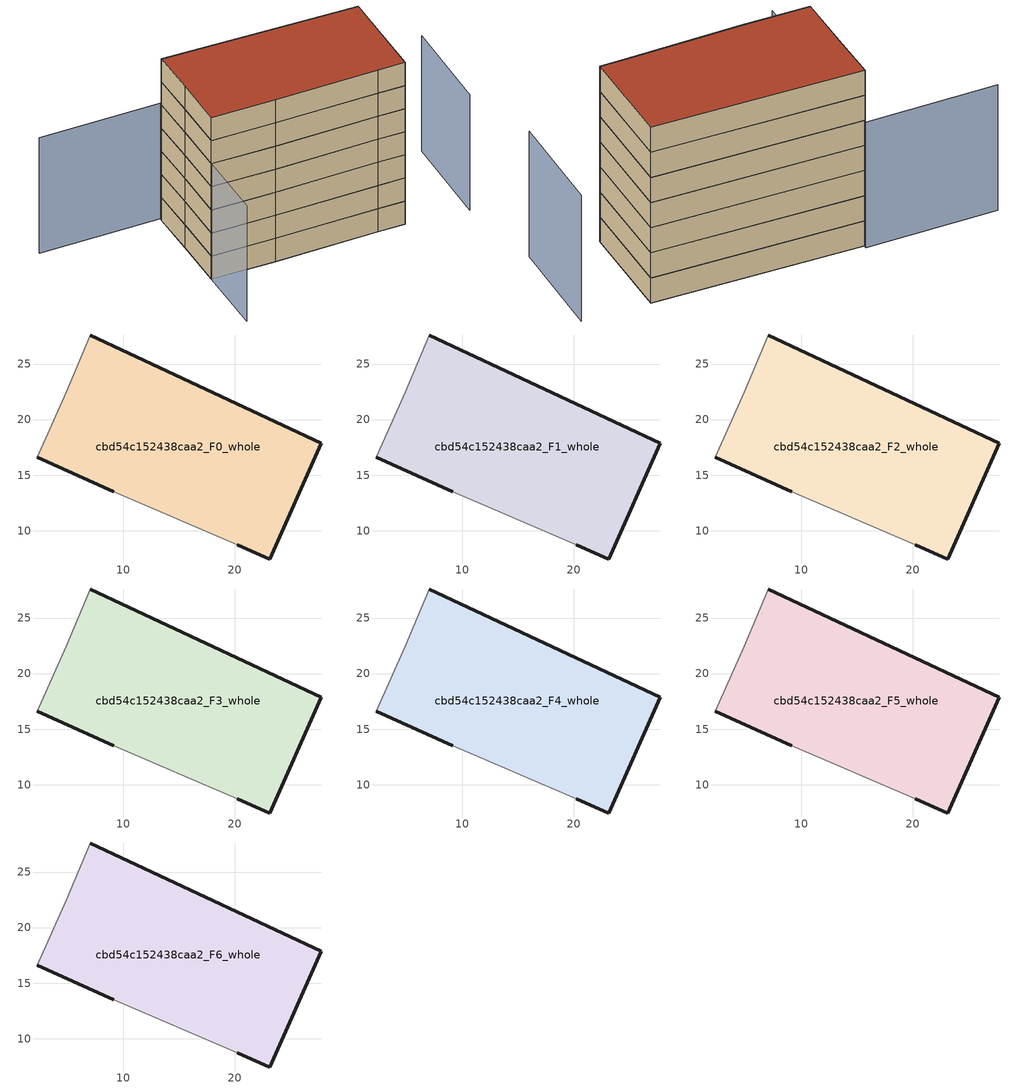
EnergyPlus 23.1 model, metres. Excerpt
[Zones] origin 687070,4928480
cbd54c152438caa2_F0_whole
 floor ground (EU_floor_Construction): 23.14,7.46 27.79,17.87 7.01,27.61 4.85,22.48 2.25,16.63 9.11,13.52 20.23,8.76 z0
 wall outside (EU_wall_Construction): 7.01,27.61 27.79,17.87 23.14,7.46 20.23,8.76 / 9.11,13.52 2.25,16.63 z0:3
 wall adiabatic (EU_wall_Construction): 20.23,8.76 9.11,13.52 / 2.25,16.63 4.85,22.48 7.01,27.61 z0:3
cbd54c152438caa2_F1_whole
 floor to cbd54c152438caa2_F0_whole (EU_floor_Construction): 23.14,7.46 27.79,17.87 7.01,27.61 4.85,22.48 2.25,16.63 9.11,13.52 20.23,8.76 z3
 wall outside (EU_wall_Construction): 7.01,27.61 27.79,17.87 23.14,7.46 20.23,8.76 / 9.11,13.52 2.25,16.63 z3:6
 wall adiabatic (EU_wall_Construction): 20.23,8.76 9.11,13.52 / 2.25,16.63 4.85,22.48 7.01,27.61 z3:6
cbd54c152438caa2_F2_whole
 floor to cbd54c152438caa2_F1_whole (EU_floor_Construction): 23.14,7.46 27.79,17.87 7.01,27.61 4.85,22.48 2.25,16.63 9.11,13.52 20.23,8.76 z6
 wall outside (EU_wall_Construction): 7.01,27.61 27.79,17.87 23.14,7.46 20.23,8.76 / 9.11,13.52 2.25,16.63 z6:9
 wall adiabatic (EU_wall_Construction): 20.23,8.76 9.11,13.52 / 2.25,16.63 4.85,22.48 7.01,27.61 z6:9
cbd54c152438caa2_F3_whole
 floor to cbd54c152438caa2_F2_whole (EU_floor_Construction): 23.14,7.46 27.79,17.87 7.01,27.61 4.85,22.48 2.25,16.63 9.11,13.52 20.23,8.76 z9
 wall outside (EU_wall_Construction): 7.01,27.61 27.79,17.87 23.14,7.46 20.23,8.76 / 9.11,13.52 2.25,16.63 z9:12
 wall adiabatic (EU_wall_Construction): 20.23,8.76 9.11,13.52 / 2.25,16.63 4.85,22.48 7.01,27.61 z9:12
cbd54c152438caa2_F4_whole
 floor to cbd54c152438caa2_F3_whole (EU_floor_Construction): 23.14,7.46 27.79,17.87 7.01,27.61 4.85,22.48 2.25,16.63 9.11,13.52 20.23,8.76 z12
 wall outside (EU_wall_Construction): 7.01,27.61 27.79,17.87 23.14,7.46 20.23,8.76 / 9.11,13.52 2.25,16.63 z12:15
 wall adiabatic (EU_wall_Construction): 20.23,8.76 9.11,13.52 / 2.25,16.63 4.85,22.48 7.01,27.61 z12:15
cbd54c152438caa2_F5_whole
 floor to cbd54c152438caa2_F4_whole (EU_floor_Construction): 23.14,7.46 27.79,17.87 7.01,27.61 4.85,22.48 2.25,16.63 9.11,13.52 20.23,8.76 z15
 wall outside (EU_wall_Construction): 7.01,27.61 27.79,17.87 23.14,7.46 20.23,8.76 / 9.11,13.52 2.25,16.63 z15:18
 wall adiabatic (EU_wall_Construction): 20.23,8.76 9.11,13.52 / 2.25,16.63 4.85,22.48 7.01,27.61 z15:18
cbd54c152438caa2_F6_whole
 floor to cbd54c152438caa2_F5_whole (EU_floor_Construction): 23.14,7.46 27.79,17.87 7.01,27.61 4.85,22.48 2.25,16.63 9.11,13.52 20.23,8.76 z18
 wall outside (EU_wall_Construction): 7.01,27.61 27.79,17.87 23.14,7.46 20.23,8.76 / 9.11,13.52 2.25,16.63 z18:21
 wall adiabatic (EU_wall_Construction): 20.23,8.76 9.11,13.52 / 2.25,16.63 4.85,22.48 7.01,27.61 z18:21
 roof outside (EU_roof_Construction): 27.79,17.87 23.14,7.46 20.23,8.76 9.11,13.52 2.25,16.63 4.85,22.48 7.01,27.61 z21
shading: 9.19,13.69 22.65,7.68 / 29.46,3.85 34.42,14.65 / -5.83,33.63 7.23,27.87 / 7.23,27.87 -1.14,8.89 z0:15
[Building]
EU S2 Campaign: North Axis=0; Terrain=City; Solar Distribution=FullExterior
[Site:Location]
Bologna: Latitude=44.5; Longitude=11.25; Time Zone=1; Elevation=37
[SizingPeriod:WeatherFileDays]
AnnualSizingPeriod: Begin Month=1; Begin Day of Month=1; End Month=12; End Day of Month=31; Day of Week for Start Day=Monday; Use Weather File Daylight Saving Period=No; Use Weather File Rain and Snow Indicators=No
[MATERIAL]
EU_InternalMass_Material: Roughness=MediumRough; Thickness=0.1; Conductivity=1; Density=1800; Specific Heat=900; Thermal Absorptance=0.9; Solar Absorptance=0.7; Visible Absorptance=0.7
[MATERIAL:NOMASS] Roughness=MediumRough; Thermal Absorptance=0.9; Solar Absorptance=0.7; Visible Absorptance=0.7
Name | Thermal Resistance
EU_wall_NoMass | 0.905828
EU_roof_NoMass | 0.37593
EU_floor_NoMass | 0.67114
[CONSTRUCTION]
EU_wall_Construction: EU_wall_NoMass
EU_roof_Construction: EU_roof_NoMass
EU_floor_Construction: EU_floor_NoMass
EU_InternalMass_Construction: EU_InternalMass_Material
[ZONE] Type=1; Multiplier=1; Ceiling Height=autocalculate; Volume=803.082; Floor Area=autocalculate; Part of Total Floor Area=Yes
cbd54c152438caa2_F0_whole; cbd54c152438caa2_F1_whole; cbd54c152438caa2_F2_whole; cbd54c152438caa2_F3_whole; cbd54c152438caa2_F4_whole; cbd54c152438caa2_F5_whole; cbd54c152438caa2_F6_whole
[INTERNALMASS] Construction=EU_InternalMass_Construction; Surface Area=267.694
Name | Zone or ZoneList
cbd54c152438caa2_F0_whole_EU_InternalMass | cbd54c152438caa2_F0_whole
cbd54c152438caa2_F1_whole_EU_InternalMass | cbd54c152438caa2_F1_whole
cbd54c152438caa2_F2_whole_EU_InternalMass | cbd54c152438caa2_F2_whole
cbd54c152438caa2_F3_whole_EU_InternalMass | cbd54c152438caa2_F3_whole
cbd54c152438caa2_F4_whole_EU_InternalMass | cbd54c152438caa2_F4_whole
cbd54c152438caa2_F5_whole_EU_InternalMass | cbd54c152438caa2_F5_whole
cbd54c152438caa2_F6_whole_EU_InternalMass | cbd54c152438caa2_F6_whole
[OTHEREQUIPMENT] Fuel Type=Electricity; Design Level Calculation Method=Watts/Area; Power per Zone Floor Area=1; Fraction Latent=0; Fraction Radiant=0; Fraction Lost=0; Carbon Dioxide Generation Rate=0; EndUse Subcategory=EU_Step8_InternalGains
Name | Zone or ZoneList or Space or SpaceList | Schedule
EU_Step8_InternalGain_cbd54c152438caa2_F0_whole_f000 | cbd54c152438caa2_F0_whole | EU_Step8_GainSchedule_cbd54c152438caa2_F0_whole_f000
EU_Step8_InternalGain_cbd54c152438caa2_F1_whole_f000 | cbd54c152438caa2_F1_whole | EU_Step8_GainSchedule_cbd54c152438caa2_F1_whole_f000
EU_Step8_InternalGain_cbd54c152438caa2_F2_whole_f000 | cbd54c152438caa2_F2_whole | EU_Step8_GainSchedule_cbd54c152438caa2_F2_whole_f000
EU_Step8_InternalGain_cbd54c152438caa2_F3_whole_f000 | cbd54c152438caa2_F3_whole | EU_Step8_GainSchedule_cbd54c152438caa2_F3_whole_f000
EU_Step8_InternalGain_cbd54c152438caa2_F4_whole_f000 | cbd54c152438caa2_F4_whole | EU_Step8_GainSchedule_cbd54c152438caa2_F4_whole_f000
EU_Step8_InternalGain_cbd54c152438caa2_F5_whole_f000 | cbd54c152438caa2_F5_whole | EU_Step8_GainSchedule_cbd54c152438caa2_F5_whole_f000
EU_Step8_InternalGain_cbd54c152438caa2_F6_whole_f000 | cbd54c152438caa2_F6_whole | EU_Step8_GainSchedule_cbd54c152438caa2_F6_whole_f000
[ZONEVENTILATION:DESIGNFLOWRATE] Schedule=EU_AlwaysOn; Design Flow Rate Calculation Method=AirChanges/Hour; Air Changes per Hour=0.73129; Ventilation Type=Natural; Fan Pressure Rise=0; Fan Total Efficiency=1; Constant Term Coefficient=1; Temperature Term Coefficient=0; Velocity Term Coefficient=0; Velocity Squared Term Coefficient=0; Minimum Indoor Temperature=-100; Maximum Indoor Temperature=100; Delta Temperature=-100; Minimum Outdoor Temperature=-100; Maximum Outdoor Temperature=100; Maximum Wind Speed=40
Name | Zone or ZoneList or Space or SpaceList
EU_ConstantAir_cbd54c152438caa2_F0_whole | cbd54c152438caa2_F0_whole
EU_ConstantAir_cbd54c152438caa2_F1_whole | cbd54c152438caa2_F1_whole
EU_ConstantAir_cbd54c152438caa2_F2_whole | cbd54c152438caa2_F2_whole
EU_ConstantAir_cbd54c152438caa2_F3_whole | cbd54c152438caa2_F3_whole
EU_ConstantAir_cbd54c152438caa2_F4_whole | cbd54c152438caa2_F4_whole
EU_ConstantAir_cbd54c152438caa2_F5_whole | cbd54c152438caa2_F5_whole
EU_ConstantAir_cbd54c152438caa2_F6_whole | cbd54c152438caa2_F6_whole
[HVACTEMPLATE:THERMOSTAT] Constant Heating Setpoint=20; Constant Cooling Setpoint=50
EU_HeatOnly_cbd54c152438caa2_F0_whole; EU_HeatOnly_cbd54c152438caa2_F1_whole; EU_HeatOnly_cbd54c152438caa2_F2_whole; EU_HeatOnly_cbd54c152438caa2_F3_whole; EU_HeatOnly_cbd54c152438caa2_F4_whole; EU_HeatOnly_cbd54c152438caa2_F5_whole; EU_HeatOnly_cbd54c152438caa2_F6_whole
[HVACTEMPLATE:ZONE:IDEALLOADSAIRSYSTEM] System Availability Schedule=EU_AlwaysOn; Maximum Heating Supply Air Temperature=50; Minimum Cooling Supply Air Temperature=13; Maximum Heating Supply Air Humidity Ratio=0.0156; Minimum Cooling Supply Air Humidity Ratio=0.0077; Heating Limit=NoLimit; Cooling Limit=NoLimit; Heating Availability Schedule=EU_AlwaysOn; Cooling Availability Schedule=EU_CoolingOff; Dehumidification Control Type=ConstantSensibleHeatRatio; Cooling Sensible Heat Ratio=0.7; Dehumidification Setpoint=60; Humidification Control Type=None; Humidification Setpoint=30; Outdoor Air Method=None; Outdoor Air Flow Rate per Person=0.00944; Outdoor Air Flow Rate per Zone Floor Area=0; Outdoor Air Flow Rate per Zone=0; Demand Controlled Ventilation Type=None; Outdoor Air Economizer Type=NoEconomizer; Heat Recovery Type=None; Sensible Heat Recovery Effectiveness=0.7; Latent Heat Recovery Effectiveness=0.65
Name | Template Thermostat
cbd54c152438caa2_F0_whole | EU_HeatOnly_cbd54c152438caa2_F0_whole
cbd54c152438caa2_F1_whole | EU_HeatOnly_cbd54c152438caa2_F1_whole
cbd54c152438caa2_F2_whole | EU_HeatOnly_cbd54c152438caa2_F2_whole
cbd54c152438caa2_F3_whole | EU_HeatOnly_cbd54c152438caa2_F3_whole
cbd54c152438caa2_F4_whole | EU_HeatOnly_cbd54c152438caa2_F4_whole
cbd54c152438caa2_F5_whole | EU_HeatOnly_cbd54c152438caa2_F5_whole
cbd54c152438caa2_F6_whole | EU_HeatOnly_cbd54c152438caa2_F6_whole
[SIZING:ZONE] Zone Cooling Design Supply Air Temperature Input Method=SupplyAirTemperature; Zone Cooling Design Supply Air Temperature=13; Zone Heating Design Supply Air Temperature Input Method=SupplyAirTemperature; Zone Heating Design Supply Air Temperature=50; Zone Cooling Design Supply Air Humidity Ratio=0.008; Zone Heating Design Supply Air Humidity Ratio=0.008; Cooling Design Air Flow Method=DesignDay; Cooling Design Air Flow Rate=0; Cooling Minimum Air Flow per Zone Floor Area=0.000762; Cooling Minimum Air Flow=0; Cooling Minimum Air Flow Fraction=0.2; Heating Design Air Flow Method=DesignDay; Heating Design Air Flow Rate=0; Heating Maximum Air Flow per Zone Floor Area=0.002032; Heating Maximum Air Flow=0.141576; Heating Maximum Air Flow Fraction=0.3; Account for Dedicated Outdoor Air System=No; Dedicated Outdoor Air System Control Strategy=NeutralSupplyAir; Dedicated Outdoor Air Low Setpoint Temperature for Design=autosize; Dedicated Outdoor Air High Setpoint Temperature for Design=autosize; Zone Load Sizing Method=Sensible Load Only No Latent Load; Zone Latent Cooling Design Supply Air Humidity Ratio Input Method=HumidityRatioDifference; Zone Cooling Design Supply Air Humidity Ratio Difference=0.005; Zone Latent Heating Design Supply Air Humidity Ratio Input Method=HumidityRatioDifference; Zone Humidification Design Supply Air Humidity Ratio Difference=0.005
cbd54c152438caa2_F0_whole; cbd54c152438caa2_F1_whole; cbd54c152438caa2_F2_whole; cbd54c152438caa2_F3_whole; cbd54c152438caa2_F4_whole; cbd54c152438caa2_F5_whole; cbd54c152438caa2_F6_whole
[SCHEDULE:CONSTANT]
Name | Hourly Value
EU_AlwaysOn | 1
EU_CoolingOff | 0
[SCHEDULE:FILE] Column Number=1; Rows to Skip at Top=0; Number of Hours of Data=8760; Column Separator=Comma; Interpolate to Timestep=No; Minutes per Item=60; Adjust Schedule for Daylight Savings=Yes
Name | File
EU_Step8_GainSchedule_cbd54c152438caa2_F0_whole_f000 | ../../schedules/cbd54c152438caa2/cbd54c152438caa2_F0_whole_f000_gain.csv
EU_Step8_GainSchedule_cbd54c152438caa2_F1_whole_f000 | ../../schedules/cbd54c152438caa2/cbd54c152438caa2_F1_whole_f000_gain.csv
EU_Step8_GainSchedule_cbd54c152438caa2_F2_whole_f000 | ../../schedules/cbd54c152438caa2/cbd54c152438caa2_F2_whole_f000_gain.csv
EU_Step8_GainSchedule_cbd54c152438caa2_F3_whole_f000 | ../../schedules/cbd54c152438caa2/cbd54c152438caa2_F3_whole_f000_gain.csv
EU_Step8_GainSchedule_cbd54c152438caa2_F4_whole_f000 | ../../schedules/cbd54c152438caa2/cbd54c152438caa2_F4_whole_f000_gain.csv
EU_Step8_GainSchedule_cbd54c152438caa2_F5_whole_f000 | ../../schedules/cbd54c152438caa2/cbd54c152438caa2_F5_whole_f000_gain.csv
EU_Step8_GainSchedule_cbd54c152438caa2_F6_whole_f000 | ../../schedules/cbd54c152438caa2/cbd54c152438caa2_F6_whole_f000_gain.csv
